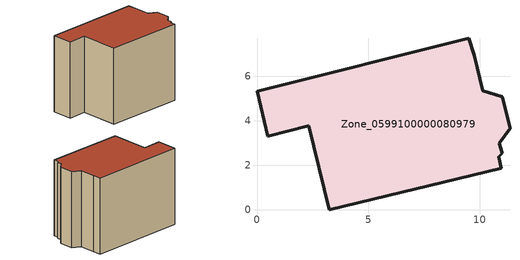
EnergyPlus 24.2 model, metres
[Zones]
Zone_0599100000080979
 floor ground (C_G): 9.5,7.7 9.76,6.93 10.15,5.34 11.02,5.07 11.37,3.65 10.89,2.99 11.02,2.54 10.85,2.38 10.97,1.87 3.25,0 2.33,3.77 0.49,3.3 0,5.33 z0
 wall outside (C_F): 2.33,3.77 3.25,0 10.97,1.87 10.85,2.38 11.02,2.54 10.89,2.99 11.37,3.65 11.02,5.07 10.15,5.34 9.76,6.93 9.5,7.7 0,5.33 0.49,3.3 2.33,3.77 z0:7.67
 roof outside (C_R): 9.76,6.93 9.5,7.7 0,5.33 0.49,3.3 2.33,3.77 3.25,0 10.97,1.87 10.85,2.38 11.02,2.54 10.89,2.99 11.37,3.65 11.02,5.07 10.15,5.34 z7.67
[BUILDING]
Pand.0599100000080979: North Axis=0; Terrain=City; Loads Convergence Tolerance Value=0.04; Temperature Convergence Tolerance Value=0.4; Solar Distribution=FullExterior; Maximum Number of Warmup Days=25; Minimum Number of Warmup Days=1
[Site:Location]
Rotterdam.The.Hague.AP_ZH_NLD Design_Conditions: Latitude=51.96; Longitude=4.45; Time Zone=1; Elevation=-4.5
[SITE:GROUNDTEMPERATURE:BUILDINGSURFACE]
18, 18, 18, 18, 18, 18, 18, 18, 18, 18, 18, 18
[MATERIAL] Thermal Absorptance=0.9; Solar Absorptance=0.7; Visible Absorptance=0.7
Name | Roughness | Thickness | Conductivity | Density | Specific Heat
G.TI.1946-1964 | MediumSmooth | 0.15 | 1 | 540 | 1210
F.TI.1946-1964 | Rough | 0.3 | 0.857143 | 1920 | 840
R.TI.1946-1964 | MediumRough | 0.2 | 0.277778 | 1500 | 1000
[CONSTRUCTION]
C_G: G.TI.1946-1964
C_F: F.TI.1946-1964
C_R: R.TI.1946-1964
[ZONE]
Zone_0599100000080979: Type=1; Multiplier=1; Ceiling Height=Autocalculate; Volume=Autocalculate; Floor Area=autocalculate; Part of Total Floor Area=Yes
[ZONEINFILTRATION:DESIGNFLOWRATE]
Infil_Zone_0599100000080979: Zone or ZoneList or Space or SpaceList=Zone_0599100000080979; Schedule=AlwaysOn; Design Flow Rate Calculation Method=Flow/Area; Flow Rate per Floor Area=0.003; Constant Term Coefficient=1; Temperature Term Coefficient=0; Velocity Term Coefficient=0; Velocity Squared Term Coefficient=0
[HVACTEMPLATE:ZONE:IDEALLOADSAIRSYSTEM]
Zone_0599100000080979: Maximum Heating Supply Air Temperature=50; Minimum Cooling Supply Air Temperature=13; Maximum Heating Supply Air Humidity Ratio=0.0156; Minimum Cooling Supply Air Humidity Ratio=0.0077; Heating Limit=NoLimit; Cooling Limit=NoLimit; Dehumidification Control Type=ConstantSensibleHeatRatio; Cooling Sensible Heat Ratio=0.7; Dehumidification Setpoint=60; Humidification Control Type=None; Humidification Setpoint=30; Outdoor Air Method=None; Outdoor Air Flow Rate per Person=0.00944; Outdoor Air Flow Rate per Zone Floor Area=0; Outdoor Air Flow Rate per Zone=0; Demand Controlled Ventilation Type=None; Outdoor Air Economizer Type=NoEconomizer; Heat Recovery Type=None; Sensible Heat Recovery Effectiveness=0.7; Latent Heat Recovery Effectiveness=0.65
[ZONECONTROL:THERMOSTAT]
ThermostatControl_Zone_0599100000080979: Zone or ZoneList=Zone_0599100000080979; Control Type Schedule=DualSetpointControlType; Control 1=Thermostat_Zone_0599100000080979; Temperature Difference Between Cutout And Setpoint=0
[THERMOSTATSETPOINT:DUALSETPOINT]
Thermostat_Zone_0599100000080979: Heating Setpoint Temperature Schedule=HeatingSetpoint_Zone_0599100000080979; Cooling Setpoint Temperature Schedule=CoolingSetpoint_Zone_0599100000080979
[SCHEDULE:COMPACT]
HeatingSetpoint_Zone_0599100000080979: Through: 12/31, For: AllDays, Until: 24:00, 21
CoolingSetpoint_Zone_0599100000080979: Through: 12/31, For: AllDays, Until: 24:00, 24
DualSetpointControlType: Through: 12/31, For: AllDays, Until: 24:00, 4
AlwaysOn: Through: 12/31, For: AllDays, Until: 24:00, 1
